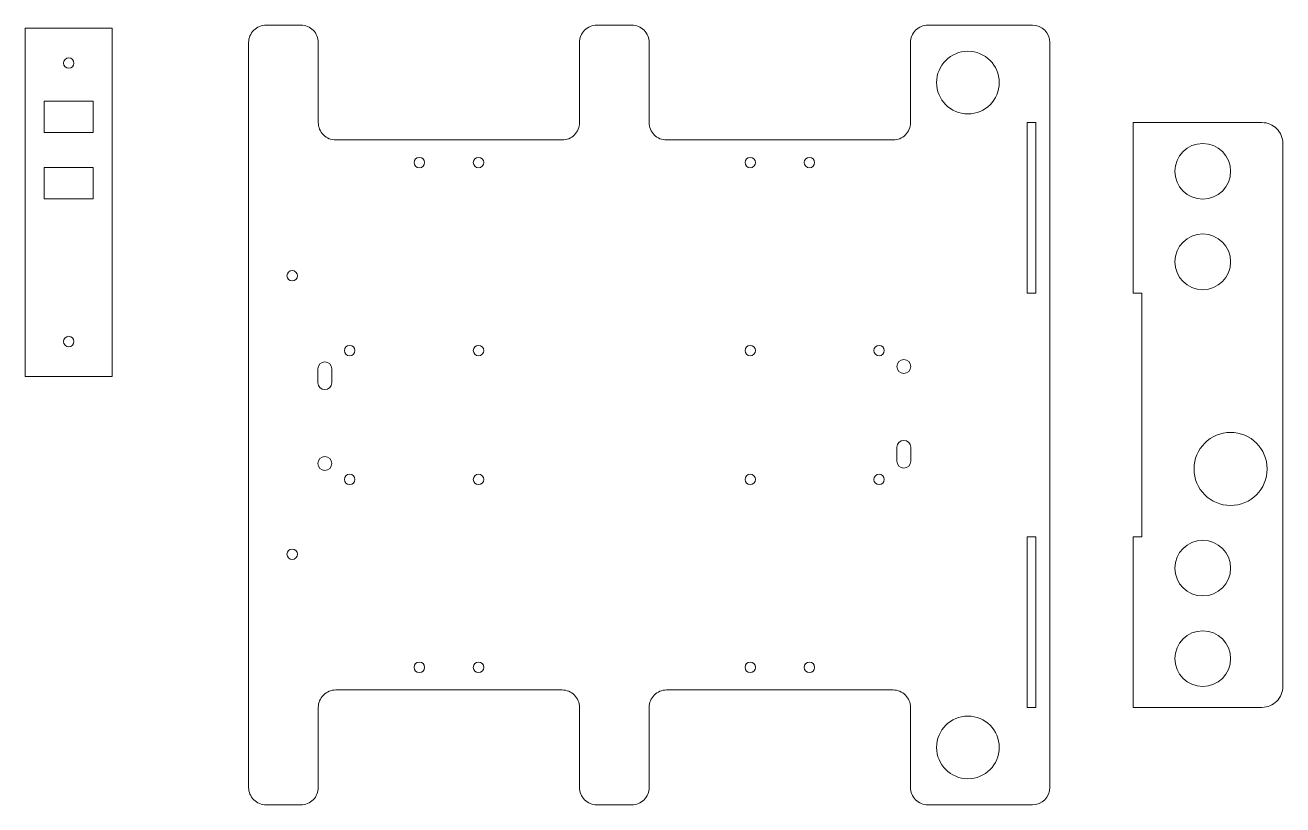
# Model space of a CAD drawing. Header units: millimetres. Extents: x 1740 to 2101, y 1327 to 1551.
import ezdxf

# ---------------------------------------------------------------- set-up
doc = ezdxf.new("R2010")
doc.units = ezdxf.units.MM

msp = doc.modelspace()

# ---------------------------------------------------------------- linework, layer by layer
at = {"lineweight": 13}
for points in [[(1739.83, 1449.75), (1764.83, 1449.75), (1764.83, 1549.75), (1739.83, 1549.75)], [(1745.33, 1528.76), (1745.33, 1519.76), (1759.33, 1519.76), (1759.33, 1528.76)], [(2029.99, 1522.65), (2029.99, 1473.65), (2027.49, 1473.65), (2027.49, 1522.65)], [(1745.33, 1500.76), (1745.33, 1509.76), (1759.33, 1509.76), (1759.33, 1500.76)], [(2029.99, 1354.65), (2029.99, 1403.65), (2027.49, 1403.65), (2027.49, 1354.65)]]:
    msp.add_lwpolyline(points, close=True, dxfattribs=at)
msp.add_lwpolyline([(2028.99, 1550.65), (2028.99, 1550.65, 0.281477), (2028.99, 1550.65), (1998.99, 1550.65, 0.414214), (1993.99, 1545.65), (1993.99, 1522.65, -0.414214), (1988.99, 1517.65), (1923.99, 1517.65, -0.414214), (1918.99, 1522.65), (1918.99, 1545.65, 0.414214), (1913.99, 1550.65), (1903.99, 1550.65, 0.414214), (1898.99, 1545.65), (1898.99, 1522.65, -0.414214), (1893.99, 1517.65), (1861.49, 1517.65), (1828.99, 1517.65, -0.414214), (1823.99, 1522.65), (1823.99, 1545.65, 0.414214), (1818.99, 1550.65), (1808.99, 1550.65, 0.414214), (1803.99, 1545.65), (1803.99, 1438.65), (1803.99, 1331.65, 0.414214), (1808.99, 1326.65), (1818.99, 1326.65, 0.414214), (1823.99, 1331.65), (1823.99, 1354.65, -0.414214), (1828.99, 1359.65), (1861.49, 1359.65), (1893.99, 1359.65, -0.414214), (1898.99, 1354.65), (1898.99, 1331.65, 0.414214), (1903.99, 1326.65), (1913.99, 1326.65, 0.414214), (1918.99, 1331.65), (1918.99, 1354.65, -0.414214), (1923.99, 1359.65), (1988.99, 1359.65, -0.414214), (1993.99, 1354.65), (1993.99, 1331.65, 0.414214), (1998.99, 1326.65), (2028.99, 1326.65, 0.281477), (2028.99, 1326.65)], format="xyb", dxfattribs=at)
msp.add_lwpolyline([(2033.99, 1545.65), (2033.99, 1331.65)], dxfattribs=at)
for points in [[(2057.9, 1522.65), (2057.9, 1522.65), (2057.9, 1473.65), (2060.4, 1473.65), (2060.4, 1403.65), (2057.9, 1403.65), (2057.9, 1354.65), (2057.9, 1354.65), (2057.9, 1354.65), (2094.9, 1354.65, 0.414214), (2100.9, 1360.65), (2100.9, 1516.65, 0.414214), (2094.9, 1522.65), (2057.9, 1522.65)], [(1823.86, 1451.93), (1823.86, 1447.93, 1), (1827.86, 1447.93), (1827.86, 1451.93, 1)], [(1994.11, 1425.36), (1994.11, 1429.36, 1), (1990.11, 1429.36), (1990.11, 1425.36, 1)]]:
    msp.add_lwpolyline(points, format="xyb", close=True, dxfattribs=at)
for centre, radius in [((2010.49, 1534.15), 9), ((1752.33, 1539.75), 1.5), ((2077.9, 1508.65), 8), ((1852.99, 1511.15), 1.5), ((1869.99, 1511.15), 1.5), ((1947.99, 1511.15), 1.5), ((1964.99, 1511.15), 1.5), ((2077.9, 1482.65), 8), ((1816.49, 1478.65), 1.5), ((1752.33, 1459.75), 1.5), ((1832.99, 1457.15), 1.5), ((1869.99, 1457.15), 1.5), ((1947.99, 1457.15), 1.5), ((1984.99, 1457.15), 1.5), ((1992.11, 1452.59), 2), ((2085.9, 1423.15), 10.5), ((1825.86, 1424.7), 2), ((1832.99, 1420.15), 1.5), ((1869.99, 1420.15), 1.5), ((1947.99, 1420.15), 1.5), ((1984.99, 1420.15), 1.5), ((2077.9, 1394.65), 8), ((1816.49, 1398.65), 1.5), ((2077.9, 1368.65), 8), ((1852.99, 1366.15), 1.5), ((1869.99, 1366.15), 1.5), ((1947.99, 1366.15), 1.5), ((1964.99, 1366.15), 1.5), ((2010.49, 1343.15), 9)]:
    msp.add_circle(centre, radius, dxfattribs=at)
for centre, start, end in [((2028.99, 1545.65), 360, 90), ((2028.99, 1331.65), 270, 0)]:
    msp.add_arc(centre, 5, start, end, dxfattribs=at)

doc.saveas('drawing.dxf')
